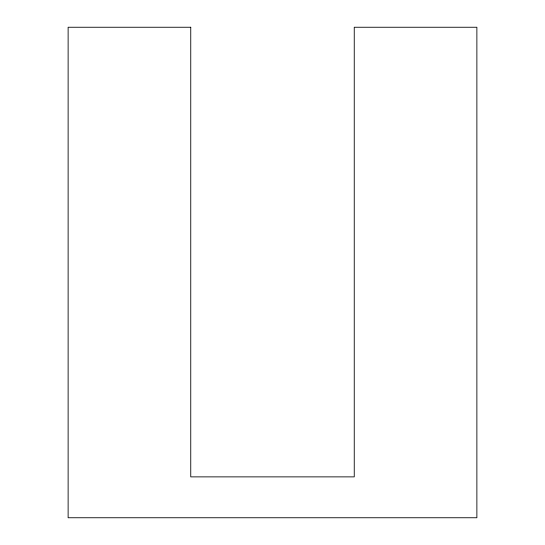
<?xml version="1.0" encoding="UTF-8"?>
<svg xmlns="http://www.w3.org/2000/svg" width="545" height="545" viewBox="0 0 545 545"><rect width="100%" height="100%" fill="white"/><g stroke="black" fill="none" stroke-linecap="round" stroke-linejoin="round"><path stroke-width="0.82" d="M190.75 27.25L68.125 27.25L68.125 517.75L476.875 517.75L476.875 27.25L354.25 27.25L354.25 476.875L190.75 476.875L190.75 27.25"/></g></svg>
